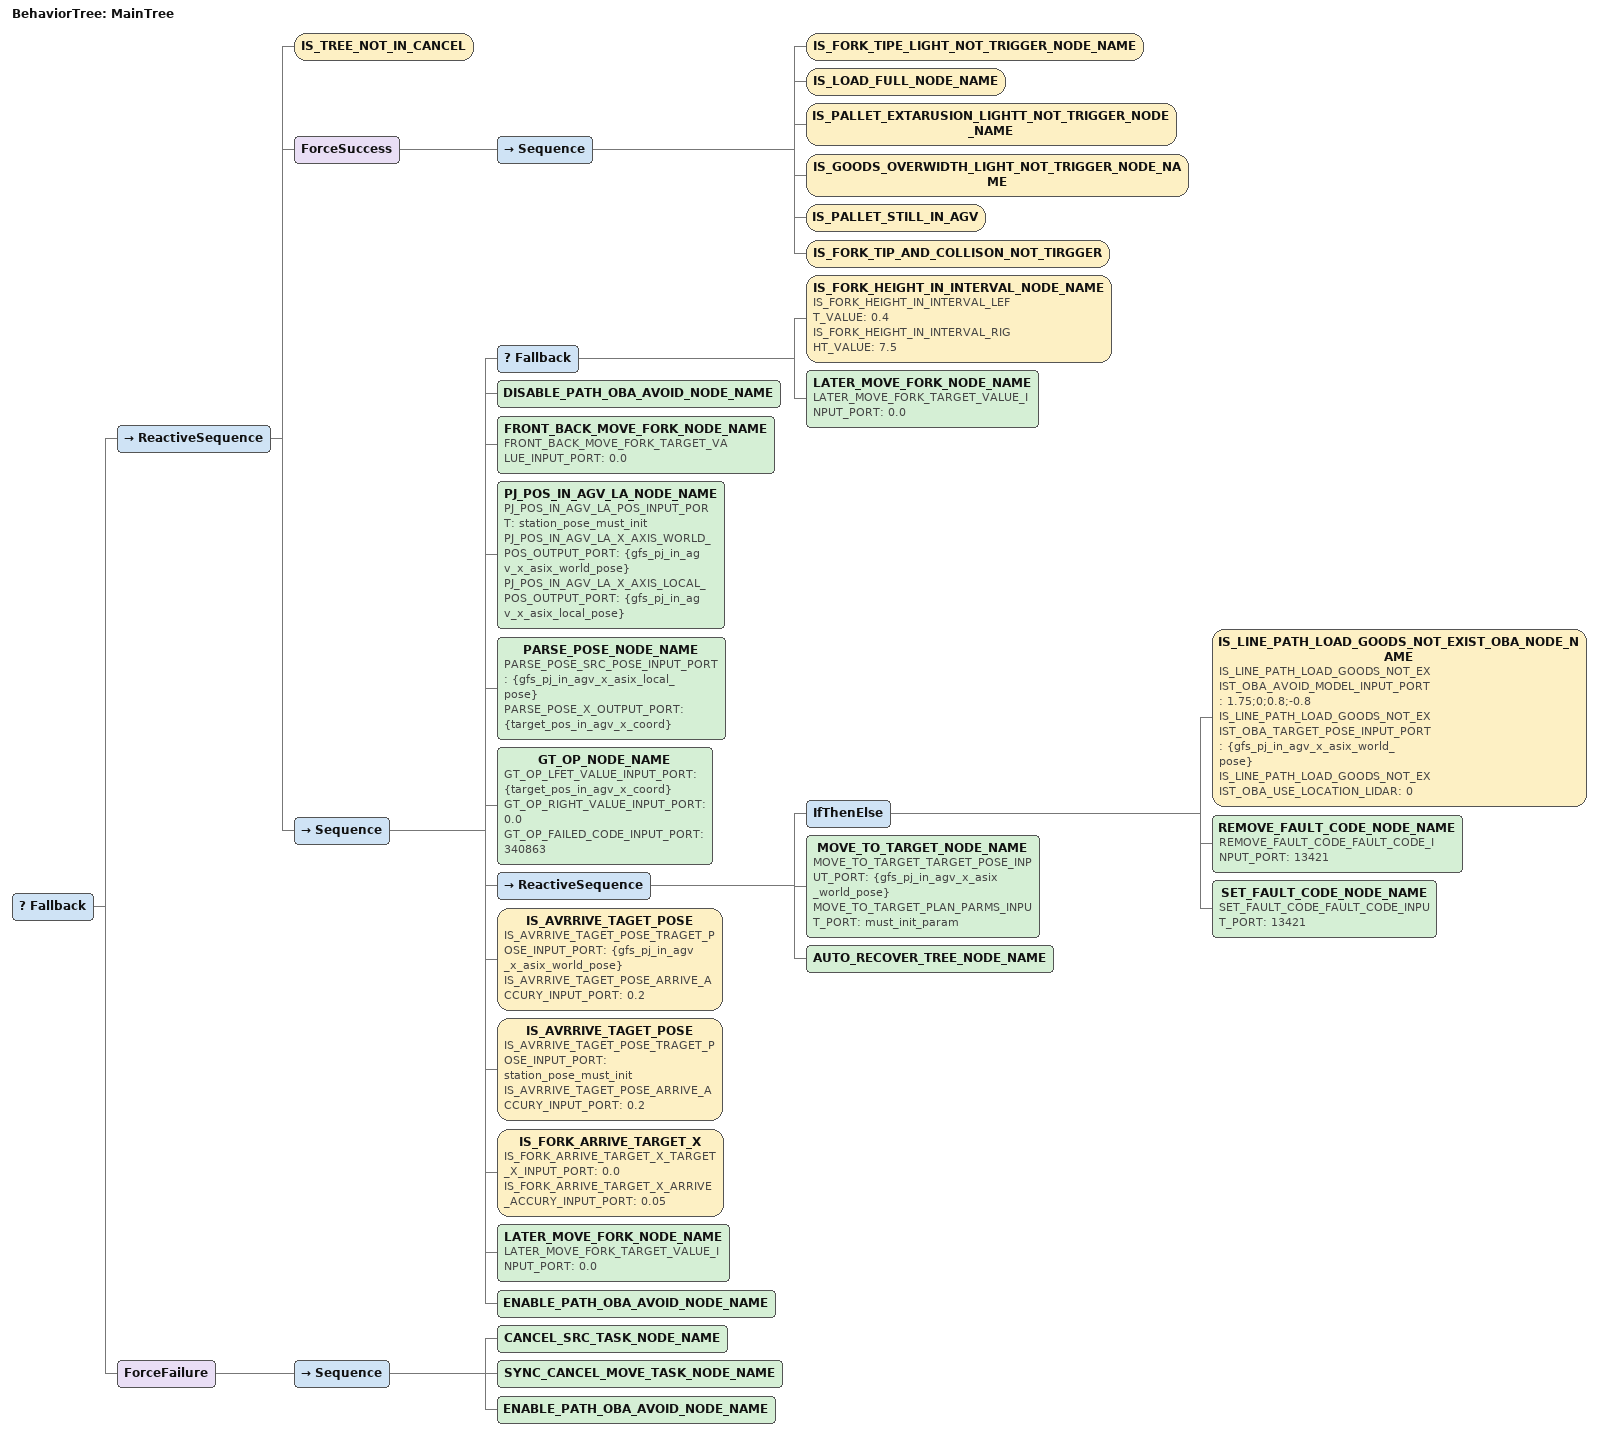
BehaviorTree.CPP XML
<!-- const char REACH_TRUCK_FORK_LOAD_MOVE_BACK_XML[] = R"( -->
 <root BTCPP_format="4" >
     <BehaviorTree ID="MainTree">
         <Fallback>
            <ReactiveSequence>
               <IS_TREE_NOT_IN_CANCEL/>
               <ForceSuccess>
                  <Sequence>
                     <IS_FORK_TIPE_LIGHT_NOT_TRIGGER_NODE_NAME/>
                     <IS_LOAD_FULL_NODE_NAME />
                     <IS_PALLET_EXTARUSION_LIGHTT_NOT_TRIGGER_NODE_NAME />
                     <IS_GOODS_OVERWIDTH_LIGHT_NOT_TRIGGER_NODE_NAME />
                     <IS_PALLET_STILL_IN_AGV/>
                     <IS_FORK_TIP_AND_COLLISON_NOT_TIRGGER/>
                  </Sequence>
               </ForceSuccess>
               <Sequence>
                  <Fallback>
                     <IS_FORK_HEIGHT_IN_INTERVAL_NODE_NAME
                        IS_FORK_HEIGHT_IN_INTERVAL_LEFT_VALUE="0.4"
                        IS_FORK_HEIGHT_IN_INTERVAL_RIGHT_VALUE="7.5"
                     />
                     <LATER_MOVE_FORK_NODE_NAME
                        LATER_MOVE_FORK_TARGET_VALUE_INPUT_PORT="0.0"
                     />
                  </Fallback>
                  <DISABLE_PATH_OBA_AVOID_NODE_NAME/>
                  <FRONT_BACK_MOVE_FORK_NODE_NAME
                     FRONT_BACK_MOVE_FORK_TARGET_VALUE_INPUT_PORT="0.0"
                  />
                  <PJ_POS_IN_AGV_LA_NODE_NAME
                     PJ_POS_IN_AGV_LA_POS_INPUT_PORT="station_pose_must_init"
                     PJ_POS_IN_AGV_LA_X_AXIS_WORLD_POS_OUTPUT_PORT="{gfs_pj_in_agv_x_asix_world_pose}"
                     PJ_POS_IN_AGV_LA_X_AXIS_LOCAL_POS_OUTPUT_PORT="{gfs_pj_in_agv_x_asix_local_pose}"
                  />
                  <PARSE_POSE_NODE_NAME
                     PARSE_POSE_SRC_POSE_INPUT_PORT="{gfs_pj_in_agv_x_asix_local_pose}"
                     PARSE_POSE_X_OUTPUT_PORT="{target_pos_in_agv_x_coord}"
                  />
                  <GT_OP_NODE_NAME
                     GT_OP_LFET_VALUE_INPUT_PORT="{target_pos_in_agv_x_coord}"
                     GT_OP_RIGHT_VALUE_INPUT_PORT="0.0"
                     GT_OP_FAILED_CODE_INPUT_PORT="340863"
                  />
                  <ReactiveSequence>
                     <IfThenElse>
                        <IS_LINE_PATH_LOAD_GOODS_NOT_EXIST_OBA_NODE_NAME
                           IS_LINE_PATH_LOAD_GOODS_NOT_EXIST_OBA_AVOID_MODEL_INPUT_PORT="1.75;0;0.8;-0.8"
                           IS_LINE_PATH_LOAD_GOODS_NOT_EXIST_OBA_TARGET_POSE_INPUT_PORT="{gfs_pj_in_agv_x_asix_world_pose}"
                           IS_LINE_PATH_LOAD_GOODS_NOT_EXIST_OBA_USE_LOCATION_LIDAR="0"
                        />
                        <REMOVE_FAULT_CODE_NODE_NAME
                           REMOVE_FAULT_CODE_FAULT_CODE_INPUT_PORT = "13421"
                        />
                         <SET_FAULT_CODE_NODE_NAME
                           SET_FAULT_CODE_FAULT_CODE_INPUT_PORT = "13421"
                        />
                     </IfThenElse>
                     <MOVE_TO_TARGET_NODE_NAME
                        MOVE_TO_TARGET_TARGET_POSE_INPUT_PORT="{gfs_pj_in_agv_x_asix_world_pose}"
                        MOVE_TO_TARGET_PLAN_PARMS_INPUT_PORT="must_init_param"
                     />
                     <AUTO_RECOVER_TREE_NODE_NAME />
                  </ReactiveSequence>
                  <IS_AVRRIVE_TAGET_POSE
                     IS_AVRRIVE_TAGET_POSE_TRAGET_POSE_INPUT_PORT="{gfs_pj_in_agv_x_asix_world_pose}"
                     IS_AVRRIVE_TAGET_POSE_ARRIVE_ACCURY_INPUT_PORT="0.2"
                  />
                  <IS_AVRRIVE_TAGET_POSE
                     IS_AVRRIVE_TAGET_POSE_TRAGET_POSE_INPUT_PORT="station_pose_must_init"
                     IS_AVRRIVE_TAGET_POSE_ARRIVE_ACCURY_INPUT_PORT="0.2"
                  />
                  <IS_FORK_ARRIVE_TARGET_X
                     IS_FORK_ARRIVE_TARGET_X_TARGET_X_INPUT_PORT="0.0"
                     IS_FORK_ARRIVE_TARGET_X_ARRIVE_ACCURY_INPUT_PORT="0.05"
                  />
                  <LATER_MOVE_FORK_NODE_NAME
                     LATER_MOVE_FORK_TARGET_VALUE_INPUT_PORT="0.0"
                  />
                  <ENABLE_PATH_OBA_AVOID_NODE_NAME/>
               </Sequence>
            </ReactiveSequence>
            <ForceFailure>
               <Sequence>
                  <CANCEL_SRC_TASK_NODE_NAME/>
                  <SYNC_CANCEL_MOVE_TASK_NODE_NAME/>
                  <ENABLE_PATH_OBA_AVOID_NODE_NAME/>
               </Sequence>
            </ForceFailure>
         </Fallback>
     </BehaviorTree>
 </root>
